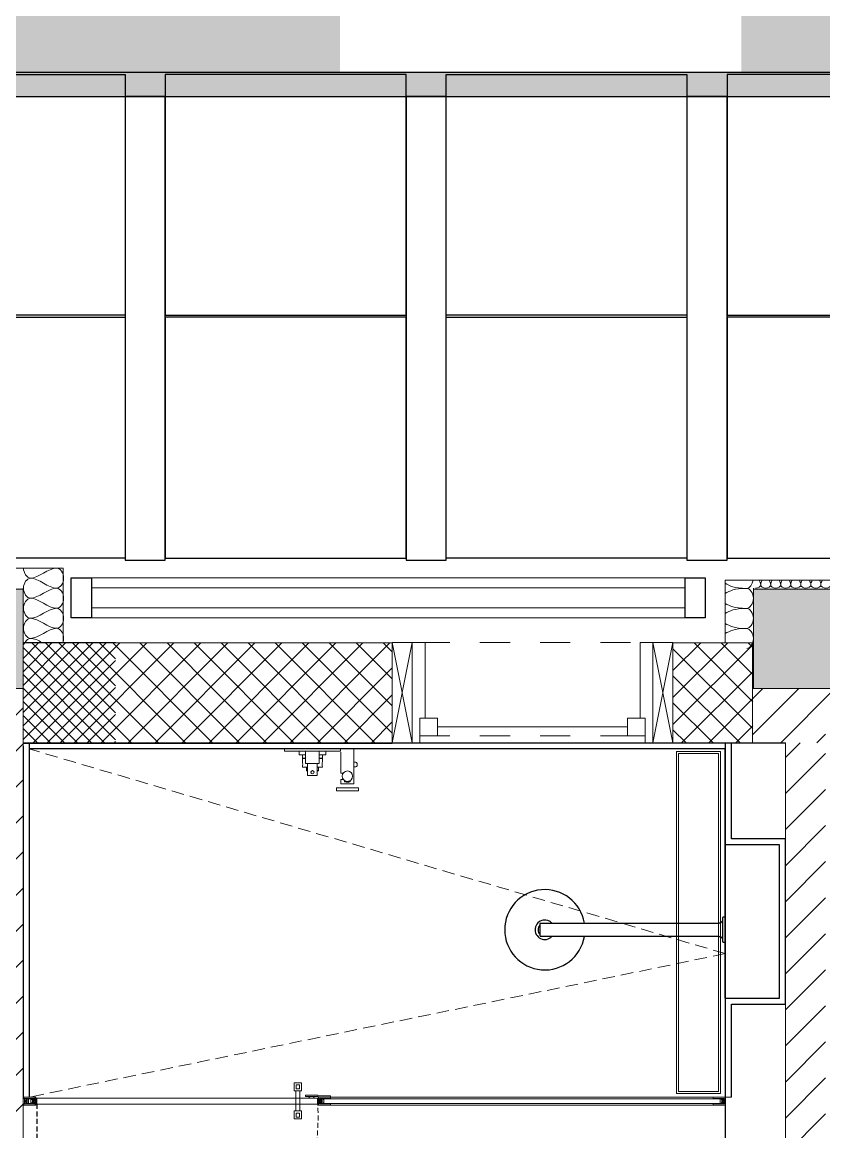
# Model space of a CAD drawing. Header units: millimetres. Extents: x -18512 to 101824, y -95768 to 52898.
# Drawn here: x 15986 to 17984, y -51746 to -48982 of the extents above; entities that cross this region are included whole.
import ezdxf

# ---------------------------------------------------------------- set-up
doc = ezdxf.new("R2010")
doc.units = ezdxf.units.MM
doc.header["$LTSCALE"] = 25
for name, pattern in [('Dash 3mm', [6, 3, -3]), ('DASHED', [0.75, 0.5, -0.25]), ('HIDDEN', [0.375, 0.25, -0.125])]:
    doc.linetypes.add(name, pattern=pattern)
doc.layers.get('0').update_dxf_attribs({"color": 254, "lineweight": 0})
for name, color, linetype, lineweight in [('027 Sanitry Ware', 1, 'Continuous', 0), ('1064-BP 01$0$Wall finish-plaster & paint', 240, 'Continuous', 5), ('A-DETL-INSL', 8, 'Continuous', 9), ('A-GLAZ', 6, 'Continuous', 9), ('A-GLAZ-CWMG', 51, 'Continuous', 9), ('A-GLAZ-FRAM', 6, 'Continuous', 18), ('A-GLAZ-GLAS', 6, 'Continuous', 18), ('A-TILES', 43, 'Continuous', 30), ('A200-1 Fine Outline', 8, 'Continuous', 9), ('A300-2 Openings', 4, 'Continuous', 15), ('Archi-frame', 253, 'Continuous', 9), ('I-WALL', 2, 'Continuous', 9), ('S-COLS', 6, 'Continuous', 9), ('X2$0$I-WALL', 2, 'Continuous', 18)]:
    doc.layers.add(name, color=color, linetype=linetype, lineweight=lineweight)
for name, color, linetype in [('1_Wall finish', 2, 'Continuous'), ('3_Sanitaryware', 2, 'Continuous'), ('4_Sanitaryware', 1, 'Continuous'), ('AR WALL HATCH', 8, 'Continuous'), ('Detail - interior', 9, 'Continuous')]:
    doc.layers.add(name, color=color, linetype=linetype)
pattern_1 = [(45, (15109.02, 35539.32), (-44.90128, 44.90128), [])]
pattern_2 = [(45, (15109.02, 35539.32), (-33.67596, 33.67596), []), (135, (15109.02, 35539.32), (-33.67596, -33.67596), [])]

# ---------------------------------------------------------------- blocks, each defined once
blk = doc.blocks.new('F  Fixed - 60 x 270-9060086-GROUND FLOOR PLAN')
at = {"layer": 'A-GLAZ', "linetype": 'Dash 3mm', "lineweight": 18}
for p, q in [((-281, 120), (281, 120)), ((-253.1, 120), (-281, 120)), ((-281, -112), (300, -112)), ((-247.8, -112), (-281, -112))]:
    blk.add_line(p, q, dxfattribs=at)
at = {"layer": 'A-GLAZ-FRAM'}
for p, q in [((-300, 139), (-281, 139)), ((-281, 139), (-281, 76)), ((281, 139), (281, 76)), ((298.9, 139), (281, 139)), ((-281, 120), (-237, 120)), ((-237, 120), (-237, 76)), ((237, 120), (237, 76)), ((281, 120), (237, 120)), ((-281, 76), (-237, 76)), ((-268, 76), (-268, -112)), ((237, 76), (281, 76)), ((268, 76), (268, -112)), ((-300, -112), (-268, -112)), ((300, -112), (268, -112))]:
    blk.add_line(p, q, dxfattribs=at)
at = {"layer": 'A-GLAZ-GLAS'}
blk.add_line((-237, 98), (237, 98), dxfattribs=at)
blk = doc.blocks.new('Rectangular Mullion - 50 x 100mm WOOD-8689806-GROUND FLOOR PLAN')
at = {"layer": 'A-GLAZ-CWMG'}
for p, q in [((1049.1, -23966.7), (2529.1, -23966.7)), ((1049.1, -24066.7), (2529.1, -24066.7))]:
    blk.add_line(p, q, dxfattribs=at)
blk = doc.blocks.new('Rectangular Mullion - 50 x 100mm WOOD-6611278-GROUND FLOOR PLAN')
at = {"layer": 'A-GLAZ-CWMG', "lineweight": 30}
for p, q in [((-50, 50), (0, 50)), ((-50, -50), (-50, 50)), ((0, 50), (0, -50)), ((0, -50), (-50, -50))]:
    blk.add_line(p, q, dxfattribs=at)
blk = doc.blocks.new('Rectangular Mullion - 50 x 100mm WOOD-6611281-GROUND FLOOR PLAN')
at = {"layer": 'A-GLAZ-CWMG', "lineweight": 30}
for p, q in [((0, 50), (-50, 50)), ((-50, 50), (-50, -50)), ((0, -50), (0, 50)), ((-50, -50), (0, -50))]:
    blk.add_line(p, q, dxfattribs=at)
blk = doc.blocks.new('Rectangular Mullion - 50 x 50 wood-8689807-GROUND FLOOR PLAN')
at = {"layer": 'A-GLAZ-CWMG'}
for p, q in [((1049.1, -23991.7), (2529.1, -23991.7)), ((2529.1, -24041.7), (1049.1, -24041.7))]:
    blk.add_line(p, q, dxfattribs=at)
blk = doc.blocks.new('FGTH')
at = {"layer": '027 Sanitry Ware', "linetype": 'Continuous'}
for p, q in [((30542.7, 8929.3), (30542.7, 8789.3)), ((30542.7, 8929.3), (30548.7, 8929.3)), ((30548.7, 8929.3), (30548.7, 8789.3)), ((30557.7, 8892.8), (30548.7, 8892.8)), ((30578.7, 8876.3), (30548.7, 8876.3)), ((30557.7, 8876.3), (30557.7, 8892.8)), ((30565.7, 8884.3), (30557.7, 8884.3)), ((30565.7, 8884.3), (30565.7, 8876.3)), ((30566.2, 8882.3), (30565.7, 8882.3)), ((30566.2, 8884.3), (30566.2, 8876.3)), ((30573.9, 8884.3), (30566.2, 8884.3)), ((30578.7, 8876.3), (30578.7, 8842.3)), ((30588.2, 8884.3), (30587.5, 8884.3)), ((30588.2, 8884.3), (30588.2, 8871.3)), ((30596.8, 8874.3), (30588.2, 8874.3)), ((30596.8, 8874.3), (30596.8, 8871.3)), ((30597.3, 8871.3), (30597.3, 8873.9)), ((30578.9, 8868.3), (30578.7, 8868.3)), ((30578.7, 8850.3), (30578.9, 8850.3)), ((30578.9, 8871.3), (30578.9, 8847.3)), ((30608.9, 8871.3), (30578.9, 8871.3)), ((30578.9, 8847.3), (30608.9, 8847.3)), ((30588.2, 8847.3), (30588.2, 8834.3)), ((30596.8, 8847.3), (30596.8, 8844.3)), ((30597.3, 8844.7), (30597.3, 8847.3)), ((30608.9, 8871.3), (30608.9, 8847.3)), ((30548.7, 8842.3), (30578.7, 8842.3)), ((30548.7, 8825.8), (30557.7, 8825.8)), ((30557.7, 8825.8), (30557.7, 8842.3)), ((30557.7, 8834.3), (30565.7, 8834.3)), ((30565.7, 8842.3), (30565.7, 8834.3)), ((30565.7, 8836.3), (30566.2, 8836.3)), ((30566.2, 8842.3), (30566.2, 8834.3)), ((30566.2, 8834.3), (30573.9, 8834.3)), ((30587.5, 8834.3), (30588.2, 8834.3)), ((30588.2, 8844.3), (30596.8, 8844.3)), ((30542.7, 8789.3), (30548.7, 8789.3))]:
    blk.add_line(p, q, dxfattribs=at)
for radius in [4.15, 4]:
    blk.add_circle((30600.9, 8859.3), radius, dxfattribs=at)
for centre, radius, start, end in [((30580.7, 8919.5), 35.8, 259.0897, 280.9103), ((30596.8, 8873.8), 0.5, 14.8036, 90), ((30541.9, 8859.3), 57.3, 12.0993, 14.8036), ((30541.9, 8859.3), 57.3, 345.1964, 347.9007), ((30580.7, 8799.1), 35.8, 79.0897, 100.9103), ((30596.8, 8844.8), 0.5, 270, 345.1964)]:
    blk.add_arc(centre, radius, start, end, dxfattribs=at)
blk = doc.blocks.new('dfghdj')
at = {"layer": '4_Sanitaryware', "color": 8, "ltscale": 8}
for p, q in [((30565.3, 8984), (30565.3, 8955)), ((30575.1, 8986), (30646.1, 8986)), ((30653.3, 8986), (31012.6, 8986)), ((31019.7, 8990.6), (31019.5, 8990.2)), ((31027.6, 9000.5), (31022.4, 9000.5)), ((31027.6, 8938.5), (31027.6, 9000.5)), ((30646.1, 8953), (30575.1, 8953)), ((31012.6, 8953), (30653.3, 8953)), ((31022.4, 8938.5), (31027.6, 8938.5))]:
    blk.add_line(p, q, dxfattribs=at)
blk.add_arc((30577.7, 8969.5), 100, 9.5183, 350.4817, dxfattribs=at)
at = {"layer": '4_Sanitaryware', "color": 8, "ltscale": 64}
for centre, radius, start, end in [((30577.7, 8969.5), 24.3, 99.0197, 317.0898), ((30567.3, 8984), 2.07, 90, 180), ((30577.7, 8969.5), 24.3, 42.9102, 99.0197), ((31022.4, 8998.4), 2.07, 90, 180), ((30577.7, 8969.5), 16.8, 156.9261, 203.0739), ((30577.7, 8969.5), 16.8, 137.6005, 156.9261), ((30577.7, 8969.5), 16.8, 203.0739, 222.3995), ((30567.3, 8955), 2.07, 180, 270), ((31022.4, 8940.6), 2.07, 180, 270)]:
    blk.add_arc(centre, radius, start, end, dxfattribs=at)
at = {"layer": '4_Sanitaryware', "color": 8, "ltscale": 8}
for points, knots in [([(30567.3, 8986), (30567.4, 8986), (30567.6, 8986), (30569.3, 8986), (30571.7, 8986), (30574, 8986), (30575.1, 8986)], [0, 0, 0, 0, 0.250005, 0.5, 0.749994, 1, 1, 1, 1]), ([(30646.1, 8986), (30647.3, 8986), (30649.5, 8986), (30652, 8986), (30653.3, 8986)], [0, 0, 0, 0, 0.5, 1, 1, 1, 1]), ([(31019.3, 8989.8), (31019.3, 8989.8), (31019.1, 8989.5), (31018.7, 8988.9), (31018, 8988.1), (31016.9, 8987.2), (31015.5, 8986.5), (31014, 8986.1), (31013.1, 8986), (31012.6, 8986)], [0, 0, 0, 0, 0.025844, 0.165514, 0.296488, 0.48198, 0.717822, 0.853036, 1, 1, 1, 1]), ([(31019.4, 8990.1), (31019.4, 8990), (31019.3, 8989.8), (31019.1, 8989.4), (31018.8, 8989.1), (31018.7, 8989)], [0, 0, 0, 0, 0.078009, 0.801867, 1, 1, 1, 1]), ([(31018.7, 8989), (31018.9, 8989.2), (31019.1, 8989.6), (31019.3, 8989.9), (31019.4, 8990)], [0, 0, 0, 0, 0.704996, 1, 1, 1, 1]), ([(31020.4, 8993.8), (31020.4, 8993.5), (31020.3, 8992.9), (31020.2, 8992.1), (31019.9, 8991.2), (31019.6, 8990.4), (31019.3, 8989.9), (31019.2, 8989.8)], [0, 0, 0, 0, 0.229496, 0.417283, 0.613695, 0.920575, 1, 1, 1, 1]), ([(31020.4, 8998.4), (31020.4, 8998.3), (31020.4, 8998.1), (31020.4, 8996.4), (31020.4, 8993.7), (31020.4, 8990.1), (31020.4, 8985.7), (31020.4, 8980.6), (31020.4, 8975.2), (31020.4, 8971.4), (31020.4, 8969.5)], [0, 0, 0, 0, 0.124999, 0.249998, 0.374997, 0.499996, 0.624995, 0.749994, 0.874993, 1, 1, 1, 1]), ([(31020.4, 8969.5), (31020.4, 8967.6), (31020.4, 8963.8), (31020.4, 8958.4), (31020.4, 8953.3), (31020.4, 8948.9), (31020.4, 8945.3), (31020.4, 8942.6), (31020.4, 8940.9), (31020.4, 8940.7), (31020.4, 8940.6)], [0, 0, 0, 0, 0.125007, 0.250006, 0.375005, 0.500004, 0.625003, 0.750002, 0.875001, 1, 1, 1, 1]), ([(30575.1, 8953), (30574, 8953), (30571.7, 8953), (30569.3, 8953), (30567.6, 8953), (30567.4, 8953), (30567.3, 8953)], [0, 0, 0, 0, 0.250006, 0.5, 0.749995, 1, 1, 1, 1]), ([(30653.3, 8953), (30652, 8953), (30649.5, 8953), (30647.3, 8953), (30646.1, 8953)], [0, 0, 0, 0, 0.5, 1, 1, 1, 1]), ([(31012.6, 8953), (31013.4, 8952.9), (31014.7, 8952.8), (31016.4, 8952.1), (31017.6, 8951.2), (31018.3, 8950.5), (31018.6, 8950.1), (31018.7, 8950)], [0, 0, 0, 0, 0.2736339, 0.5177723, 0.7300565, 0.9063202, 1, 1, 1, 1]), ([(31012.6, 8953), (31013, 8953), (31013.6, 8952.9), (31014.6, 8952.7), (31015.5, 8952.4), (31016.6, 8951.9), (31017.7, 8951.1), (31018.6, 8950.2), (31019.2, 8949.3), (31019.7, 8948.5), (31020, 8947.7), (31020.2, 8946.9), (31020.3, 8946.1), (31020.4, 8945.5), (31020.4, 8945.2)], [0, 0, 0, 0, 0.0625135, 0.1249831, 0.1853865, 0.2500453, 0.3749136, 0.4998563, 0.58115, 0.6641166, 0.7499517, 0.8299762, 0.9064919, 1, 1, 1, 1]), ([(31018.7, 8950.1), (31018.9, 8949.8), (31019.1, 8949.5), (31019.3, 8949.2), (31019.3, 8949.2)], [0, 0, 0, 0, 0.841658, 1, 1, 1, 1]), ([(31018.7, 8950), (31018.8, 8949.9), (31019.1, 8949.6), (31019.4, 8948.9), (31019.9, 8948), (31020.1, 8947.2), (31020.3, 8946.8)], [0, 0, 0, 0, 0.062938, 0.292704, 0.604963, 1, 1, 1, 1])]:
    blk.add_open_spline(points, degree=3, knots=knots, dxfattribs=at)

msp = doc.modelspace()

# ---------------------------------------------------------------- hatches: boundary and pattern name
at = {"layer": 'A-TILES', "ltscale": 25}
h = msp.add_hatch(dxfattribs=at)
h.set_pattern_fill('HTREECRS', color=9, scale=1500, style=0, pattern_type=2)
h.set_pattern_definition([(113.19859, (-190814, 56110.64), (-1500.00002, 2999.99999), [114.237, -11309.423]), (156.80141, (-190709, 56065.64), (-7499.99998, 3000.00007), [114.237, -11309.423]), (68.19859, (-190739, 55990.64), (1499.99996, 4500), [80.7775, -7996.97]), (128.65981, (-190679, 55915.64), (-1500, 1500.00001), [96.047, -9508.6395]), (30.96376, (-190754, 55870.64), (4499.99997, 3000.00004), [87.464, -8658.964]), (90, (-190754, 55765.6), (-1500, -6e-13), [105, -1395]), (351.8699, (-190859, 55780.64), (1500, 2e-05), [106.066, -10500.536]), (50.19443, (-190934, 55690.64), (5999.99999, 7500.00001), [117.154, -11598.221]), (308.65981, (-190994, 55765.64), (1500, -1500.00001), [96.047, -9508.6395]), (30.96376, (-191069, 55720.64), (4499.99997, 3000.00004), [87.464, -8658.964]), (279.46232, (-191084, 55810.64), (1499.99998, -7500), [91.2414, -9032.902]), (1e-14, (-191174, 55810.6), (-7e-13, 1500), [90, -1410]), (243.43495, (-191129, 55900.64), (1e-05, -1500), [100.623, -3253.479]), (341.56505, (-191219, 55930.64), (1500, 1e-07), [94.868, -4648.548]), (218.65981, (-191144, 55990.64), (-1500.00001, -1500), [96.047, -9508.6395]), (315, (-191204, 56050.6), (1500, 2e-13), [84.853, -2036.4675]), (198.43495, (-191114, 56080.64), (-3000, -1500), [94.868, -4648.548]), (260.53768, (-191099, 56170.64), (1e-05, -1500), [91.2414, -9032.902]), (167.47119, (-190964, 56140.64), (-7499.99999, 1500.00004), [138.293, -13691.0235]), (215.53768, (-190859, 56215.64), (-5999.99999, -4500.00003), [129.035, -12774.453]), (113.19859, (-190154, 56845.64), (-1500.00002, 2999.99999), [114.237, -11309.423]), (156.80141, (-190049, 56800.64), (-7499.99998, 3000.00007), [114.237, -11309.423]), (68.19859, (-190079, 56725.64), (1499.99996, 4500), [80.7775, -7996.97]), (128.65981, (-190019, 56650.64), (-1500, 1500.00001), [96.047, -9508.6395]), (30.96376, (-190094, 56605.64), (4499.99997, 3000.00004), [87.464, -8658.964]), (90, (-190094, 56500.6), (-1500, -6e-13), [105, -1395]), (351.8699, (-190199, 56515.64), (1500, 2e-05), [106.066, -10500.536]), (50.19443, (-190274, 56425.64), (5999.99999, 7500.00001), [117.154, -11598.221]), (308.65981, (-190334, 56500.64), (1500, -1500.00001), [96.047, -9508.6395]), (30.96376, (-190409, 56455.64), (4499.99997, 3000.00004), [87.464, -8658.964]), (279.46232, (-190424, 56545.64), (1499.99998, -7500), [91.2414, -9032.902]), (1e-14, (-190514, 56545.6), (-7e-13, 1500), [90, -1410]), (243.43495, (-190469, 56635.64), (1e-05, -1500), [100.623, -3253.479]), (341.56505, (-190559, 56665.64), (1500, 1e-07), [94.868, -4648.548]), (218.65981, (-190484, 56725.64), (-1500.00001, -1500), [96.047, -9508.6395]), (315, (-190544, 56785.6), (1500, 2e-13), [84.853, -2036.4675]), (198.43495, (-190454, 56815.64), (-3000, -1500), [94.868, -4648.548]), (260.53768, (-190439, 56905.64), (1e-05, -1500), [91.2414, -9032.902]), (167.47119, (-190304, 56875.64), (-7499.99999, 1500.00004), [138.293, -13691.0235]), (215.53768, (-190199, 56950.64), (-5999.99999, -4500.00003), [129.035, -12774.453]), (113.19859, (-190941.5, 56740.64), (-1500.00002, 2999.99999), [57.118, -11366.541]), (156.80141, (-190889, 56718.14), (-7499.99998, 3000.00007), [57.118, -11366.541]), (68.19859, (-190904, 56680.64), (1499.99996, 4500), [40.389, -8037.3585]), (128.65981, (-190874, 56643.14), (-1500, 1500.00001), [48.023, -9556.663]), (30.96376, (-190911.5, 56620.64), (4499.99997, 3000.00004), [43.732, -8702.696]), (90, (-190911.5, 56568.1), (-1500, -6e-13), [52.5, -1447.5]), (351.8699, (-190964, 56575.64), (1500, 2e-05), [53.033, -10553.569]), (50.19443, (-191001.5, 56530.64), (5999.99999, 7500.00001), [58.577, -11656.798]), (308.65981, (-191031.5, 56568.14), (1500, -1500.00001), [48.023, -9556.663]), (30.96376, (-191069, 56545.64), (4499.99997, 3000.00004), [43.732, -8702.696]), (279.46232, (-191076.5, 56590.64), (1499.99998, -7500), [45.621, -9078.523]), (1e-14, (-191121.5, 56590.6), (-7e-13, 1500), [45, -1455]), (243.43495, (-191099, 56635.64), (1e-05, -1500), [50.3115, -3303.79]), (341.56505, (-191144, 56650.64), (1500, 1e-07), [47.434, -4695.982]), (218.65981, (-191106.5, 56680.64), (-1500.00001, -1500), [48.023, -9556.663]), (315, (-191136.5, 56710.6), (1500, 2e-13), [42.426, -2078.894]), (198.43495, (-191091.5, 56725.64), (-3000, -1500), [47.434, -4695.982]), (260.53768, (-191084, 56770.64), (1e-05, -1500), [45.621, -9078.523]), (167.47119, (-191016.5, 56755.64), (-7499.99999, 1500.00004), [69.147, -13760.17]), (215.53768, (-190964, 56793.14), (-5999.99999, -4500.00003), [64.5174, -12838.9705]), (113.19859, (-190221.5, 56350.64), (-1500.00002, 2999.99999), [57.118, -11366.541]), (156.80141, (-190169, 56328.14), (-7499.99998, 3000.00007), [57.118, -11366.541]), (68.19859, (-190184, 56290.64), (1499.99996, 4500), [40.389, -8037.3585]), (128.65981, (-190154, 56253.14), (-1500, 1500.00001), [48.023, -9556.663]), (30.96376, (-190191.5, 56230.64), (4499.99997, 3000.00004), [43.732, -8702.696]), (90, (-190191.5, 56178.1), (-1500, -6e-13), [52.5, -1447.5]), (351.8699, (-190244, 56185.64), (1500, 2e-05), [53.033, -10553.569]), (50.19443, (-190281.5, 56140.64), (5999.99999, 7500.00001), [58.577, -11656.798]), (308.65981, (-190311.5, 56178.14), (1500, -1500.00001), [48.023, -9556.663]), (30.96376, (-190349, 56155.64), (4499.99997, 3000.00004), [43.732, -8702.696]), (279.46232, (-190356.5, 56200.64), (1499.99998, -7500), [45.621, -9078.523]), (1e-14, (-190401.5, 56200.6), (-7e-13, 1500), [45, -1455]), (243.43495, (-190379, 56245.64), (1e-05, -1500), [50.3115, -3303.79]), (341.56505, (-190424, 56260.64), (1500, 1e-07), [47.434, -4695.982]), (218.65981, (-190386.5, 56290.64), (-1500.00001, -1500), [48.023, -9556.663]), (315, (-190416.5, 56320.6), (1500, 2e-13), [42.426, -2078.894]), (198.43495, (-190371.5, 56335.64), (-3000, -1500), [47.434, -4695.982]), (260.53768, (-190364, 56380.64), (1e-05, -1500), [45.621, -9078.523]), (167.47119, (-190296.5, 56365.64), (-7499.99999, 1500.00004), [69.147, -13760.17]), (215.53768, (-190244, 56403.14), (-5999.99999, -4500.00003), [64.5174, -12838.9705]), (1e-14, (-190289, 56275.6), (-7e-13, 1500), [0, -1500]), (90, (-190281.5, 56268.1), (-1500, -6e-13), [15, -1485]), (1e-14, (-190296.5, 56268.1), (-7e-13, 1500), [15, -1485]), (270, (-190296.5, 56283.1), (1500, 4e-13), [15, -1485]), (180, (-190281.5, 56283.1), (5e-13, -1500), [15, -1485]), (9.46232, (-190371.5, 56268.14), (7500, 1499.99998), [45.621, -9078.523]), (303.69007, (-190326.5, 56343.14), (1500, -1500), [54.083, -5354.244]), (344.0546, (-190379, 56305.64), (6000, -1500.00002), [54.601, -10865.564]), (33.69007, (-190364, 56223.14), (1500, 1500), [54.083, -5354.244]), (59.03624, (-190326.5, 56193.14), (1500.00002, 3000), [43.732, -8702.696]), (90, (-190281.5, 56178.1), (-1500, -6e-13), [52.5, -1447.5]), (139.398705, (-190221.5, 56208.14), (-8999.99995, 7500.00005), [69.147, -13760.17]), (171.8699, (-190206.5, 56268.14), (-1500, -2e-05), [53.033, -10553.569]), (30.96376, (-190259, 56290.64), (4499.99997, 3000.00004), [43.732, -8702.696]), (71.56505, (-190281.5, 56298.14), (-1e-07, 1500), [71.151, -4672.265]), (71.56505, (-191001.5, 56688.14), (-1e-07, 1500), [71.151, -4672.265]), (30.96376, (-190979, 56680.64), (4499.99997, 3000.00004), [43.732, -8702.696]), (171.8699, (-190926.5, 56658.14), (-1500, -2e-05), [53.033, -10553.569]), (139.398705, (-190941.5, 56598.14), (-8999.99995, 7500.00005), [69.147, -13760.17]), (90, (-191001.5, 56568.1), (-1500, -6e-13), [52.5, -1447.5]), (59.03624, (-191046.5, 56583.14), (1500.00002, 3000), [43.732, -8702.696]), (33.69007, (-191084, 56613.14), (1500, 1500), [54.083, -5354.244]), (344.0546, (-191099, 56695.64), (6000, -1500.00002), [54.601, -10865.564]), (303.69007, (-191046.5, 56733.14), (1500, -1500), [54.083, -5354.244]), (9.46232, (-191091.5, 56658.14), (7500, 1499.99998), [45.621, -9078.523]), (180, (-191001.5, 56673.1), (5e-13, -1500), [15, -1485]), (270, (-191016.5, 56673.1), (1500, 4e-13), [15, -1485]), (1e-14, (-191016.5, 56658.1), (-7e-13, 1500), [15, -1485]), (90, (-191001.5, 56658.1), (-1500, -6e-13), [15, -1485]), (1e-14, (-191009, 56665.6), (-7e-13, 1500), [0, -1500]), (71.56505, (-190274, 56740.64), (-1e-07, 1500), [142.3025, -4601.114]), (30.96376, (-190229, 56725.64), (4499.99997, 3000.00004), [87.464, -8658.964]), (171.8699, (-190124, 56680.64), (-1500, -2e-05), [106.066, -10500.536]), (139.398705, (-190154, 56560.64), (-8999.99995, 7500.00005), [138.293, -13691.0235]), (90, (-190274, 56500.6), (-1500, -6e-13), [105, -1395]), (59.03624, (-190364, 56530.64), (1500.00002, 3000), [87.464, -8658.964]), (33.69007, (-190439, 56590.64), (1500, 1500), [108.1665, -5300.16]), (344.0546, (-190469, 56755.64), (6000, -1500.00002), [109.202, -10810.963]), (303.69007, (-190364, 56830.64), (1500, -1500), [108.1665, -5300.16]), (9.46232, (-190454, 56680.64), (7500, 1499.99998), [91.2414, -9032.902]), (180, (-190274, 56710.6), (5e-13, -1500), [30, -1470]), (270, (-190304, 56710.6), (1500, 4e-13), [30, -1470]), (1e-14, (-190304, 56680.6), (-7e-13, 1500), [30, -1470]), (90, (-190274, 56680.6), (-1500, -6e-13), [30, -1470]), (1e-14, (-190289, 56695.6), (-7e-13, 1500), [0, -1500]), (1e-14, (-190949, 55960.6), (-7e-13, 1500), [0, -1500]), (90, (-190934, 55945.6), (-1500, -6e-13), [30, -1470]), (1e-14, (-190964, 55945.6), (-7e-13, 1500), [30, -1470]), (270, (-190964, 55975.6), (1500, 4e-13), [30, -1470]), (180, (-190934, 55975.6), (5e-13, -1500), [30, -1470]), (9.46232, (-191114, 55945.64), (7500, 1499.99998), [91.2414, -9032.902]), (303.69007, (-191024, 56095.64), (1500, -1500), [108.1665, -5300.16]), (344.0546, (-191129, 56020.64), (6000, -1500.00002), [109.202, -10810.963]), (33.69007, (-191099, 55855.64), (1500, 1500), [108.1665, -5300.16]), (59.03624, (-191024, 55795.64), (1500.00002, 3000), [87.464, -8658.964]), (90, (-190934, 55765.6), (-1500, -6e-13), [105, -1395]), (139.398705, (-190814, 55825.64), (-8999.99995, 7500.00005), [138.293, -13691.0235]), (171.8699, (-190784, 55945.64), (-1500, -2e-05), [106.066, -10500.536]), (30.96376, (-190889, 55990.64), (4499.99997, 3000.00004), [87.464, -8658.964]), (71.56505, (-190934, 56005.64), (-1e-07, 1500), [142.3025, -4601.114])])
h.paths.add_polyline_path([(33132.9, -49650.4), (33127.9, -49650.4), (33132.9, -49650.4)])
edge = h.paths.add_edge_path()
edge.add_line((33127.9, -49650.4), (33127.9, -49649.9))
edge.add_arc((33129.2, -49650.1), 1.34, 169.2713, 190.7287)
h.paths.add_polyline_path([(9942.3, -49007.4), (9942.3, -49107.4), (16778.1, -49107.4), (16778.1, -48207.4), (17778.1, -48207.4), (17778.1, -49107.4), (28557.3, -49107.4), (28557.3, -47996.3), (5573.6, -46618), (5561.7, -48723.4), (6141.2, -48723.4), (6141.2, -48395.2), (7141.2, -48395.2), (7141.2, -49007.4)])
h = msp.add_hatch(color=9, dxfattribs=at)
h.paths.add_polyline_path([(28657.3, -49167.4), (28657.3, -49107.4), (33808.1, -49107.4), (33808.1, -53381.9), (36462.9, -53381.9), (36462.9, -53441.9), (33764.1, -53441.9), (33764.1, -49167.4)])
h.paths.add_polyline_path([(28657.3, -50372.4), (28597.3, -50372.4), (28597.3, -49167.4), (9942.3, -49167.4), (9942.3, -49107.4), (28657.3, -49107.4)])
at = {"layer": 'AR WALL HATCH', "lineweight": 5, "ltscale": 25}
h = msp.add_hatch(dxfattribs=at)
h.set_pattern_fill('ANSI37', color=256, scale=15, style=0)
h.set_pattern_definition(pattern_2)
h.paths.add_polyline_path([(16218.4, -50527.6), (16218.4, -50777.6), (15988.1, -50777.6), (15988.1, -50527.6)])
h = msp.add_hatch(dxfattribs=at)
h.set_pattern_fill('ANSI37', color=256, scale=15, style=0)
h.set_pattern_definition([(45, (15109.02, 17319.91), (-33.67596, 33.67596), []), (135, (15109.02, 17319.91), (-33.67596, -33.67596), [])])
h.paths.add_polyline_path([(16907.7, -50528.7), (16907.7, -50778.7), (15988.1, -50778.7), (15988.1, -50528.7)])
h = msp.add_hatch(dxfattribs=at)
h.set_pattern_fill('ANSI37', color=256, scale=15, style=0)
h.set_pattern_definition(pattern_2)
h.paths.add_polyline_path([(17808.1, -50528.1), (17607.7, -50528.1), (17607.7, -50777.6), (17806.1, -50777.6)])
h = msp.add_hatch(dxfattribs=at)
h.set_pattern_fill('ANSI31', color=256, scale=20, style=0)
h.set_pattern_definition(pattern_1)
h.paths.add_polyline_path([(15788.1, -52432.4), (15988.1, -52432.4), (15988.1, -50642.4), (15788.1, -50642.4)])
h.paths.add_polyline_path([(15988.1, -53392.4), (15788.1, -53392.4), (15788.1, -53674.4), (15988.1, -53674.4)])
h = msp.add_hatch(dxfattribs=at)
h.set_pattern_fill('ANSI31', color=256, scale=20, style=0)
h.set_pattern_definition(pattern_1)
h.paths.add_polyline_path([(17806.1, -50642.4), (17806.1, -50777.6), (17988.1, -50777.6), (17988.1, -50672.4), (18408.1, -50672.4), (18408.1, -50642.4)])
h = msp.add_hatch(dxfattribs=at)
h.set_pattern_fill('ANSI31', color=256, scale=20, style=0)
h.set_pattern_definition([(45, (14439.02, 35539.32), (-44.90128, 44.90128), [])])
h.paths.add_polyline_path([(17988.1, -53467.4), (17888.1, -53467.4), (17888.1, -50777.6), (17988.1, -50777.6)])
at = {"layer": 'S-COLS'}
for points in [[(15388.1, -50392.4), (15988.1, -50392.4), (15988.1, -50642.4), (15388.1, -50642.4), (15388.1, -50435.2)], [(17808.1, -50392.4), (18408.1, -50392.4), (18408.1, -50642.4), (17808.1, -50642.4), (17808.1, -50435.2)]]:
    msp.add_hatch(color=252, dxfattribs=at).paths.add_polyline_path(points, flags=0)

# ---------------------------------------------------------------- linework, layer by layer
at = {"layer": '027 Sanitry Ware', "linetype": 'Continuous'}
for p, q in [((16780.2, -50852.9, 0), (16780.2, -50800.6, 0)), ((16812.2, -50792.6, 0), (16812.2, -50879.6, 0)), ((16812.2, -50825.6, 0), (16817.6, -50825.6, 0)), ((16780.2, -50852.9, 0), (16785.7, -50852.9, 0)), ((16817.6, -50837.6, 0), (16812.2, -50837.6, 0)), ((16785.7, -50868.4, 0), (16780.2, -50868.4, 0)), ((16780.2, -50879.6, 0), (16780.2, -50868.4, 0)), ((16780.2, -50879.6, 0), (16812.2, -50879.6, 0)), ((16788.9, -50873.6, 0), (16788.9, -50871.4, 0)), ((16791.4, -50872.7, 0), (16791.4, -50874.6, 0)), ((16792.9, -50875.1, 0), (16792.9, -50873.2, 0)), ((16795.4, -50873.6, 0), (16795.4, -50875.4, 0)), ((16795.8, -50873.6, 0), (16795.8, -50873.7, 0)), ((16795.9, -50873.6, 0), (16795.8, -50873.6, 0)), ((16795.8, -50873.6, 0), (16795.8, -50873.7, 0)), ((16795.8, -50873.7, 0), (16795.8, -50873.6, 0)), ((16795.8, -50873.7, 0), (16795.8, -50873.7, 0)), ((16796.2, -50873.7, 0), (16795.8, -50873.7, 0)), ((16796.1, -50873.7, 0), (16796, -50873.7, 0)), ((16796.2, -50873.6, 0), (16796.2, -50873.7, 0)), ((16796.9, -50875.4, 0), (16796.9, -50873.6, 0)), ((16797.7, -50873.6, 0), (16797.3, -50873.6, 0)), ((16799.4, -50873.2, 0), (16799.4, -50875.1, 0)), ((16799.5, -50873.2, 0), (16799.4, -50873.3, 0)), ((16800.9, -50874.6, 0), (16800.9, -50872.7, 0)), ((16803.4, -50871.4, 0), (16803.4, -50873.6, 0)), ((16768.7, -50889.3, 0), (16823.7, -50889.3, 0)), ((16768.7, -50897.3, 0), (16768.7, -50889.3, 0)), ((16768.7, -50897.3, 0), (16823.7, -50897.3, 0)), ((16823.7, -50889.3, 0), (16823.7, -50897.3, 0))]:
    msp.add_line(p, q, dxfattribs=at)
at = {"layer": '027 Sanitry Ware'}
for p, q in [((16663.6, -51624.5, 0), (16681.6, -51624.5, 0)), ((16663.6, -51644.3, 0), (16663.6, -51624.5, 0)), ((16681.6, -51624.5, 0), (16681.6, -51644.3, 0))]:
    msp.add_line(p, q, dxfattribs=at)
at = {"layer": '027 Sanitry Ware', "lineweight": 0}
for p, q in [((16668.6, -51629.5, 0), (16676.5, -51629.5, 0)), ((16668.6, -51639.2, 0), (16668.6, -51629.5, 0)), ((16676.5, -51629.5, 0), (16676.5, -51639.2, 0)), ((16681.6, -51644.3, 0), (16663.6, -51644.3, 0)), ((16677.9, -51644.3, 0), (16667.7, -51644.3, 0)), ((16667.7, -51644.3, 0), (16667.7, -51694.1, 0)), ((16676.5, -51639.2, 0), (16668.6, -51639.2, 0)), ((16677.9, -51694.1, 0), (16677.9, -51644.3, 0)), ((16681.6, -51694.1, 0), (16663.6, -51694.1, 0)), ((16663.6, -51694.1, 0), (16663.6, -51714.5, 0)), ((16663.6, -51714.5, 0), (16681.6, -51714.5, 0)), ((16667.7, -51694.1, 0), (16677.9, -51694.1, 0)), ((16676.5, -51699.7, 0), (16668.6, -51699.7, 0)), ((16668.6, -51699.7, 0), (16668.6, -51709.8, 0)), ((16668.6, -51709.8, 0), (16676.5, -51709.8, 0)), ((16676.5, -51709.8, 0), (16676.5, -51699.7, 0)), ((16681.6, -51714.5, 0), (16681.6, -51694.1, 0))]:
    msp.add_line(p, q, dxfattribs=at)
at = {"layer": '027 Sanitry Ware', "linetype": 'Continuous'}
msp.add_circle((16796.2, -50860.6, 0), 13, dxfattribs=at)
for centre, radius, start, end in [((16797, -50855.9, 0), 19.5, 245.5679, 253.4324), ((16789.1, -50873.6, 0), 0.2, 180.0716, 241.6211), ((16796.2, -50860.6, 0), 15, 241.5547, 250.4598), ((16791.2, -50874.6, 0), 0.2, 250.4603, 360), ((16796.2, -50860.6, 0), 13, 248.6412, 255.5759), ((16793.1, -50875.1, 0), 0.2, 180.0285, 258.1364), ((16796.2, -50860.6, 0), 15, 258.1082, 266.3197), ((16795.2, -50875.4, 0), 0.2, 266.3197, 360), ((16797.1, -50875.4, 0), 0.2, 179.0022, 273.6804), ((16796.2, -50860.6, 0), 15, 273.6808, 281.893), ((16799.2, -50875.1, 0), 0.2, 281.9871, 359.946), ((16795.4, -50855.9, 0), 19.5, 286.5677, 294.4318), ((16801.1, -50874.6, 0), 0.195, 178.2807, 280.906), ((16796.2, -50860.6, 0), 15, 289.5399, 298.4437), ((16803.2, -50873.6, 0), 0.186, 307.9729, 1.4991)]:
    msp.add_arc(centre, radius, start, end, dxfattribs=at)
at = {"layer": '027 Sanitry Ware', "linetype": 'Continuous', "extrusion": (0, 0, -1)}
msp.add_ellipse((16817.6, -50831.6, 0), major_axis=(0, 6), ratio=0.5, start_param=0, end_param=3.141593, dxfattribs=at)
at = {"layer": '027 Sanitry Ware', "linetype": 'Continuous'}
for points, degree in [([(16792.9, -50873.2, 0), (16792.9, -50873.2, 0), (16792.8, -50873.2, 0), (16792.8, -50873.2, 0)], 3), ([(16796.9, -50873.6, 0), (16796.6, -50873.7, 0), (16796.2, -50873.7, 0)], 2), ([(16800.9, -50872.8, 0), (16800, -50873.1, 0), (16799.1, -50873.3, 0)], 2)]:
    msp.add_open_spline(points, degree=degree, dxfattribs=at)
for points, knots in [([(16794.2, -50875.3, 0), (16794.1, -50875.3, 0), (16794.1, -50875.3, 0), (16794, -50875.3, 0), (16793.9, -50875.2, 0), (16793.7, -50875.2, 0), (16793.6, -50875.2, 0), (16793.5, -50875.2, 0), (16793.3, -50875.2, 0), (16793.3, -50875.2, 0), (16793.2, -50875.1, 0), (16793.1, -50875.1, 0), (16793, -50875.1, 0), (16793, -50875.1, 0), (16792.9, -50875.1, 0), (16792.9, -50875.1, 0), (16792.9, -50875.1, 0), (16792.9, -50875.1, 0), (16792.9, -50875.1, 0)], [0, 0, 0, 0, 0.0263859, 0.0263859, 0.0263859, 0.0805443, 0.0805443, 0.0805443, 0.1351276, 0.1351276, 0.1351276, 0.1895916, 0.1895916, 0.1895916, 0.2432269, 0.2432269, 0.2432269, 0.253724, 0.253724, 0.253724, 0.253724]), ([(16795.4, -50875.4, 0), (16795.4, -50875.4, 0), (16795.4, -50875.4, 0), (16795.4, -50875.4, 0), (16795.4, -50875.4, 0), (16795.4, -50875.4, 0), (16795.3, -50875.4, 0), (16795.3, -50875.4, 0), (16795.2, -50875.4, 0), (16795.1, -50875.4, 0), (16795, -50875.4, 0), (16794.9, -50875.4, 0), (16794.8, -50875.3, 0), (16794.7, -50875.3, 0), (16794.5, -50875.3, 0), (16794.4, -50875.3, 0), (16794.3, -50875.3, 0), (16794.3, -50875.3, 0), (16794.2, -50875.3, 0)], [0.7539405, 0.7539405, 0.7539405, 0.7539405, 0.7594173, 0.7594173, 0.7594173, 0.8128391, 0.8128391, 0.8128391, 0.8662498, 0.8662498, 0.8662498, 0.9196423, 0.9196423, 0.9196423, 0.9730805, 0.9730805, 0.9730805, 1, 1, 1, 1]), ([(16798.1, -50875.3, 0), (16798.1, -50875.3, 0), (16798.1, -50875.3, 0), (16798, -50875.3, 0), (16797.9, -50875.3, 0), (16797.8, -50875.3, 0), (16797.6, -50875.3, 0), (16797.5, -50875.3, 0), (16797.4, -50875.4, 0), (16797.3, -50875.4, 0), (16797.2, -50875.4, 0), (16797.1, -50875.4, 0), (16797, -50875.4, 0), (16797, -50875.4, 0), (16796.9, -50875.4, 0), (16796.9, -50875.4, 0), (16796.9, -50875.4, 0), (16796.9, -50875.4, 0), (16796.9, -50875.4, 0)], [0, 0, 0, 0, 0.0120906, 0.0120906, 0.0120906, 0.0665081, 0.0665081, 0.0665081, 0.120446, 0.120446, 0.120446, 0.1740239, 0.1740239, 0.1740239, 0.2274634, 0.2274634, 0.2274634, 0.2460592, 0.2460592, 0.2460592, 0.2460592]), ([(16799.4, -50875.1, 0), (16799.4, -50875.1, 0), (16799.4, -50875.1, 0), (16799.4, -50875.1, 0), (16799.3, -50875.1, 0), (16799.2, -50875.1, 0), (16799.2, -50875.1, 0), (16799.1, -50875.2, 0), (16799, -50875.2, 0), (16798.9, -50875.2, 0), (16798.7, -50875.2, 0), (16798.6, -50875.2, 0), (16798.5, -50875.2, 0), (16798.4, -50875.3, 0), (16798.3, -50875.3, 0), (16798.1, -50875.3, 0)], [0.7463446, 0.7463446, 0.7463446, 0.7463446, 0.7981014, 0.7981014, 0.7981014, 0.8505191, 0.8505191, 0.8505191, 0.9036629, 0.9036629, 0.9036629, 0.9577692, 0.9577692, 0.9577692, 1, 1, 1, 1])]:
    msp.add_open_spline(points, degree=3, knots=knots, dxfattribs=at)
at = {"layer": '1064-BP 01$0$Wall finish-plaster & paint'}
msp.add_line((17888.1, -53467.4, 0), (17888.1, -50777.6), dxfattribs=at)
at = {"layer": '1_Wall finish'}
for p, q in [((15988.1, -50777.6, 0), (17888.1, -50777.6)), ((16003.1, -50777.6, 0), (16003.1, -51660.1, 0)), ((15988.1, -50785.6, 0), (15988.1, -51660.1, 0))]:
    msp.add_line(p, q, dxfattribs=at)
at = {"layer": '1_Wall finish', "color": 2}
for p, q in [((17738.1, -50792.6, 0), (16003.1, -50792.6, 0)), ((17753.1, -51660.1, 0), (17753.1, -51428.8, 0))]:
    msp.add_line(p, q, dxfattribs=at)
at = {"layer": '1_Wall finish', "color": 1}
msp.add_line((17738.1, -51413.8, 0), (17738.1, -51031.8, 0), dxfattribs=at)
at = {"layer": '1_Wall finish', "color": 2, "lineweight": 0}
msp.add_line((17722.6, -51660.1, 0), (17753.1, -51660.1, 0), dxfattribs=at)
at = {"layer": '1_Wall finish', "color": 2, "elevation": 0}
msp.add_lwpolyline([(17738.1, -50777.6), (17738.1, -52738.4)], dxfattribs=at)
at = {"layer": '1_Wall finish', "color": 2}
for points in [[(17753.1, -51016.8), (17753.1, -50777.6)], [(17738.1, -51031.8), (17738.1, -50792.6)]]:
    msp.add_lwpolyline(points, dxfattribs=at)
at = {"layer": '1_Wall finish', "elevation": 0}
for points in [[(17753.1, -51428.8), (17888.1, -51428.8), (17888.1, -51016.8), (17753.1, -51016.8)], [(17738.1, -51413.8), (17873.1, -51413.8), (17873.1, -51031.8), (17738.1, -51031.8)], [(17738.1, -51670.1), (17738.1, -52752.3), (17888.1, -52752.3), (17888.1, -53192.3), (17738.1, -53192.3), (17738.1, -53467.4)]]:
    msp.add_lwpolyline(points, dxfattribs=at)
at = {"layer": '3_Sanitaryware', "color": 1, "lineweight": 0, "elevation": 0}
for points in [[(17726.5, -50799.3), (17726.5, -51651.3), (17616.5, -51651.3), (17616.5, -50799.3)], [(17721.5, -50804.3), (17721.5, -51646.3), (17621.5, -51646.3), (17621.5, -50804.3)]]:
    msp.add_lwpolyline(points, close=True, dxfattribs=at)
at = {"layer": '4_Sanitaryware', "color": 1, "linetype": 'HIDDEN', "lineweight": 0, "ltscale": 5, "elevation": 0}
for points in [[(17738.1, -51302.6), (16003.1, -50792.6)], [(17738.1, -51302.6), (16003.1, -51660.1)]]:
    msp.add_lwpolyline(points, dxfattribs=at)
at = {"layer": 'A-DETL-INSL', "color": 1}
for p, q in [((16088.1, -50342.4), (15388.1, -50342.4)), ((16088.1, -50527.6), (16088.1, -50342.4))]:
    msp.add_line(p, q, dxfattribs=at)
msp.add_lwpolyline([(18408.1, -50372.4), (17738.1, -50372.4), (17738.1, -50528.1)], dxfattribs=at)
at = {"layer": 'A-DETL-INSL'}
for points in [[(15989, -50342.2), (15989, -50353.9), (15997.8, -50367.2), (16005.7, -50367.2)], [(16005.7, -50367.2), (16028.6, -50367.2), (16049.4, -50342.2), (16072.3, -50342.2)], [(16072.3, -50342.2), (16080.2, -50342.2), (16097.8, -50367.2), (16080.2, -50392.2), (16072.3, -50392.2)], [(16005.7, -50367.2), (15997.8, -50367.2), (15980.2, -50392.2), (15997.8, -50417.2), (16005.7, -50417.2)], [(16072.3, -50392.2), (16049.4, -50392.2), (16028.6, -50367.2), (16005.7, -50367.2)], [(17791.4, -50392.6), (17760, -50392.6), (17749, -50386.4), (17738.1, -50380.1)], [(17807.7, -50372.4), (17805.9, -50383.1), (17798.3, -50392.6), (17791.4, -50392.6)], [(17813.7, -50392.4), (17819.6, -50392.4), (17826.2, -50387.9), (17826.2, -50384)], [(17826.2, -50384), (17826.2, -50380), (17824.7, -50376.2), (17822.7, -50372.4)], [(17829.7, -50372.4), (17827.7, -50376.2), (17826.2, -50380), (17826.2, -50384)], [(17826.2, -50384), (17826.2, -50387.9), (17838.7, -50396.8), (17851.2, -50387.9), (17851.2, -50384)], [(17851.2, -50384), (17851.2, -50380), (17849.7, -50376.2), (17847.7, -50372.4)], [(17854.7, -50372.4), (17852.7, -50376.2), (17851.2, -50380), (17851.2, -50384)], [(17851.2, -50384), (17851.2, -50387.9), (17863.7, -50396.8), (17876.2, -50387.9), (17876.2, -50384)], [(17876.2, -50384), (17876.2, -50380), (17874.7, -50376.2), (17872.7, -50372.4)], [(17879.7, -50372.4), (17877.7, -50376.2), (17876.2, -50380), (17876.2, -50384)], [(17876.2, -50384), (17876.2, -50387.9), (17888.7, -50396.8), (17901.2, -50387.9), (17901.2, -50384)], [(17901.2, -50384), (17901.2, -50380), (17899.7, -50376.2), (17897.7, -50372.4)], [(17904.7, -50372.4), (17902.7, -50376.2), (17901.2, -50380), (17901.2, -50384)], [(17901.2, -50384), (17901.2, -50387.9), (17913.7, -50396.8), (17926.2, -50387.9), (17926.2, -50384)], [(17926.2, -50384), (17926.2, -50380), (17924.7, -50376.2), (17922.7, -50372.4)], [(17929.7, -50372.4), (17927.7, -50376.2), (17926.2, -50380), (17926.2, -50384)], [(17926.2, -50384), (17926.2, -50387.9), (17938.7, -50396.8), (17951.2, -50387.9), (17951.2, -50384)], [(17951.2, -50384), (17951.2, -50380), (17949.7, -50376.2), (17947.7, -50372.4)], [(17954.7, -50372.4), (17952.7, -50376.2), (17951.2, -50380), (17951.2, -50384)], [(17951.2, -50384), (17951.2, -50387.9), (17963.7, -50396.8), (17976.2, -50387.9), (17976.2, -50384)], [(17976.2, -50384), (17976.2, -50380), (17974.7, -50376.2), (17972.7, -50372.4)], [(17979.7, -50372.4), (17977.7, -50376.2), (17976.2, -50380), (17976.2, -50384)], [(17976.2, -50384), (17976.2, -50387.9), (17988.7, -50396.8), (18001.2, -50387.9), (18001.2, -50384)], [(16005.7, -50417.2), (15997.8, -50417.2), (15980.2, -50442.2), (15997.8, -50467.2), (16005.7, -50467.2)], [(16005.7, -50417.2), (16028.6, -50417.2), (16049.4, -50392.2), (16072.3, -50392.2)], [(16072.3, -50442.2), (16049.4, -50442.2), (16028.6, -50417.2), (16005.7, -50417.2)], [(16072.3, -50392.2), (16080.2, -50392.2), (16097.8, -50417.2), (16080.2, -50442.2), (16072.3, -50442.2)], [(17738.1, -50405.1), (17749, -50398.9), (17760, -50392.6), (17791.4, -50392.6)], [(17791.4, -50392.6), (17799.3, -50392.6), (17816.9, -50417.6), (17799.3, -50442.6), (17791.4, -50442.6)], [(16005.7, -50467.2), (16028.6, -50467.2), (16049.4, -50442.2), (16072.3, -50442.2)], [(16072.3, -50442.2), (16080.2, -50442.2), (16097.8, -50467.2), (16080.2, -50492.2), (16072.3, -50492.2)], [(17791.4, -50442.6), (17760, -50442.6), (17749, -50436.4), (17738.1, -50430.1)], [(17738.1, -50455.1), (17749, -50448.9), (17760, -50442.6), (17791.4, -50442.6)], [(17791.4, -50442.6), (17799.3, -50442.6), (17816.9, -50467.6), (17799.3, -50492.6), (17791.4, -50492.6)], [(16005.7, -50467.2), (15997.8, -50467.2), (15980.2, -50492.2), (15997.8, -50517.2), (16005.7, -50517.2)], [(16072.3, -50492.2), (16049.4, -50492.2), (16028.6, -50467.2), (16005.7, -50467.2)], [(16005.7, -50517.2), (16028.6, -50517.2), (16049.4, -50492.2), (16072.3, -50492.2)], [(17791.4, -50492.6), (17760, -50492.6), (17749, -50486.4), (17738.1, -50480.1)], [(17738.1, -50505.1), (17749, -50498.9), (17760, -50492.6), (17791.4, -50492.6)], [(17791.4, -50492.6), (17799.3, -50492.6), (17816.9, -50517.6), (17799.3, -50542.6), (17791.4, -50542.6)], [(16005.7, -50517.2), (16001, -50517.2), (15996.1, -50521.5), (15992.8, -50527.6)], [(16035.4, -50527.6), (16025.7, -50522.1), (16015.9, -50517.2), (16005.7, -50517.2)]]:
    msp.add_open_spline(points, degree=3, dxfattribs=at)
msp.add_open_spline([(16072.3, -50492.2), (16080.2, -50492.2), (16091.5, -50508.2), (16088.3, -50524.3), (16087.1, -50527.6)], degree=3, knots=[0, 0, 0, 0, 1.414214, 1.81972, 1.81972, 1.81972, 1.81972], dxfattribs=at)
at = {"layer": 'A-TILES', "color": 9, "ltscale": 25}
for points in [[(28657.3, -50372.4), (28657.3, -49107.4), (9942.3, -49107.4), (9942.3, -49167.4)], [(9942.3, -49167.4), (28597.3, -49167.4), (28597.3, -50372.4)]]:
    msp.add_lwpolyline(points, dxfattribs=at)
for points in [[(15642.3, -49112.4), (16242.3, -49112.4), (16242.3, -49712.4), (15642.3, -49712.4)], [(16942.3, -49112.4), (16342.3, -49112.4), (16342.3, -49712.4), (16942.3, -49712.4)], [(17042.3, -49112.4), (17642.3, -49112.4), (17642.3, -49712.4), (17042.3, -49712.4)], [(18342.3, -49112.4), (17742.3, -49112.4), (17742.3, -49712.4), (18342.3, -49712.4)], [(16242.3, -49167.4), (16242.3, -50322.4), (16342.3, -50322.4), (16342.3, -49167.4)], [(16942.3, -49167.4), (16942.3, -50322.4), (17042.3, -50322.4), (17042.3, -49167.4)], [(17642.3, -49167.4), (17642.3, -50322.4), (17742.3, -50322.4), (17742.3, -49167.4)], [(15642.3, -49717.4), (16242.3, -49717.4), (16242.3, -50317.4), (15642.3, -50317.4)], [(16942.3, -49717.4), (16342.3, -49717.4), (16342.3, -50317.4), (16942.3, -50317.4)], [(17042.3, -49717.4), (17642.3, -49717.4), (17642.3, -50317.4), (17042.3, -50317.4)], [(18342.3, -49717.4), (17742.3, -49717.4), (17742.3, -50317.4), (18342.3, -50317.4)]]:
    msp.add_lwpolyline(points, close=True, dxfattribs=at)
at = {"layer": 'A200-1 Fine Outline', "lineweight": 0}
for p, q in [((16018.1, -51660.1, 0), (15990.1, -51660.1, 0)), ((17708.1, -51660.1, 0), (16754.1, -51660.1, 0)), ((16018.1, -51680.1, 0), (15990.1, -51680.1, 0)), ((17708.1, -51680.1, 0), (16754.1, -51680.1, 0))]:
    msp.add_line(p, q, dxfattribs=at)
at = {"layer": 'A300-2 Openings', "color": 2, "lineweight": 0}
for p, q in [((15988.1, -51660.1, 0), (16018.1, -51660.1, 0)), ((15988.1, -51679.1, 0), (15988.1, -51661.1, 0)), ((16019.1, -51660.1, 0), (15990.1, -51660.1, 0)), ((15990.1, -51660.1, 0), (15990.1, -51663.1, 0)), ((16018.1, -51660.1, 0), (16018.1, -51663.1, 0)), ((16020.1, -51679.1, 0), (16020.1, -51661.1, 0)), ((16023.1, -51662.6, 0), (16052.1, -51662.6, 0)), ((16052.1, -51662.6, 0), (16692.1, -51662.6, 0)), ((16692.1, -51655.1, 0), (16722.1, -51655.1, 0)), ((16692.1, -51658.1, 0), (16692.1, -51655.1, 0)), ((16692.1, -51658.1, 0), (16722.1, -51658.1, 0)), ((16721.1, -51662.6, 0), (16692.1, -51662.6, 0)), ((16724.1, -51657.1, 0), (16722.1, -51655.1, 0)), ((16724.1, -51660.1, 0), (16722.1, -51658.1, 0)), ((16724.1, -51657.1, 0), (16754.1, -51657.1, 0)), ((16724.1, -51660.1, 0), (16754.1, -51660.1, 0)), ((16724.1, -51679.1, 0), (16724.1, -51661.1, 0)), ((16754.1, -51660.1, 0), (16754.1, -51657.1, 0)), ((16754.1, -51660.1, 0), (16754.1, -51663.1, 0)), ((17737.1, -51660.1, 0), (17708.1, -51660.1, 0)), ((17708.1, -51660.1, 0), (17708.1, -51663.1, 0)), ((17738.1, -51679.1, 0), (17738.1, -51661.1, 0)), ((15989.1, -51680.1, 0), (16018.1, -51680.1, 0)), ((15990.1, -51663.1, 0), (16016.1, -51663.1, 0)), ((16012.1, -51677.1, 0), (15990.1, -51677.1, 0)), ((15990.1, -51680.1, 0), (15990.1, -51677.1, 0)), ((16019.1, -51680.1, 0), (15990.1, -51680.1, 0)), ((15991.1, -51664.1, 0), (15991.1, -51676.1, 0)), ((16018.1, -51663.1, 0), (15992.1, -51663.1, 0)), ((15992.1, -51677.1, 0), (15996.1, -51677.1, 0)), ((15996.1, -51663.1, 0), (15996.1, -51677.1, 0)), ((15996.1, -51677.1, 0), (16018.1, -51677.1, 0)), ((16007.1, -51664.1, 0), (16001.1, -51664.1, 0)), ((16001.1, -51664.1, 0), (16001.1, -51676.1, 0)), ((16007.1, -51676.1, 0), (16001.1, -51676.1, 0)), ((16007.1, -51664.1, 0), (16007.1, -51676.1, 0)), ((16012.1, -51663.1, 0), (16012.1, -51677.1, 0)), ((16016.1, -51677.1, 0), (16012.1, -51677.1, 0)), ((16017.1, -51664.1, 0), (16017.1, -51676.1, 0)), ((16018.1, -51680.1, 0), (16018.1, -51677.1, 0)), ((16022.1, -51676.6, 0), (16022.1, -51663.6, 0)), ((16023.1, -51677.6, 0), (16052.1, -51677.6, 0)), ((16052.1, -51677.6, 0), (16692.1, -51677.6, 0)), ((16721.1, -51677.6, 0), (16692.1, -51677.6, 0)), ((16722.1, -51676.6, 0), (16722.1, -51663.6, 0)), ((16725.1, -51680.1, 0), (16754.1, -51680.1, 0)), ((16727.1, -51664.1, 0), (16727.1, -51676.1, 0)), ((16754.1, -51663.1, 0), (16728.1, -51663.1, 0)), ((16728.1, -51677.1, 0), (16732.1, -51677.1, 0)), ((16732.1, -51663.1, 0), (16732.1, -51677.1, 0)), ((16732.1, -51677.1, 0), (16754.1, -51677.1, 0)), ((16737.1, -51664.1, 0), (17725.1, -51664.1, 0)), ((16737.1, -51664.1, 0), (16737.1, -51676.1, 0)), ((16737.1, -51676.1, 0), (17725.1, -51676.1, 0)), ((16754.1, -51680.1, 0), (16754.1, -51677.1, 0)), ((17708.1, -51663.1, 0), (17734.1, -51663.1, 0)), ((17730.1, -51677.1, 0), (17708.1, -51677.1, 0)), ((17708.1, -51680.1, 0), (17708.1, -51677.1, 0)), ((17737.1, -51680.1, 0), (17708.1, -51680.1, 0)), ((17725.1, -51664.1, 0), (17725.1, -51676.1, 0)), ((17730.1, -51663.1, 0), (17730.1, -51677.1, 0)), ((17734.1, -51677.1, 0), (17730.1, -51677.1, 0)), ((17735.1, -51664.1, 0), (17735.1, -51676.1, 0))]:
    msp.add_line(p, q, dxfattribs=at)
at = {"layer": 'A300-2 Openings', "color": 1, "lineweight": 0}
for p, q in [((15991.3, -51676.8, 0), (15996.1, -51663.1, 0)), ((15996.1, -51677.1, 0), (15991.3, -51663.4, 0)), ((16016.8, -51676.8, 0), (16012.1, -51663.1, 0)), ((16012.1, -51677.1, 0), (16016.8, -51663.4, 0)), ((16727.4, -51676.8, 0), (16732.1, -51663.1, 0)), ((16732.1, -51677.1, 0), (16727.4, -51663.4, 0)), ((17734.8, -51676.8, 0), (17730.1, -51663.1, 0)), ((17730.1, -51677.1, 0), (17734.8, -51663.4, 0))]:
    msp.add_line(p, q, dxfattribs=at)
at = {"layer": 'A300-2 Openings', "color": 2, "lineweight": 0}
for centre, start, end in [((15989.1, -51661.1, 0), 90, 179.9999), ((16019.1, -51661.1, 0), 0.0001, 90), ((16023.1, -51663.6, 0), 90, 179.9999), ((16721.1, -51663.6, 0), 0.0001, 90), ((16725.1, -51661.1, 0), 90, 179.9999), ((17737.1, -51661.1, 0), 0.0001, 90), ((15989.1, -51679.1, 0), 179.9999, 270), ((15992.1, -51664.1, 0), 90, 180), ((15992.1, -51676.1, 0), 180, 270), ((16016.1, -51664.1, 0), 0, 90), ((16016.1, -51676.1, 0), 270, 0), ((16019.1, -51679.1, 0), 270, 0.0001), ((16023.1, -51676.6, 0), 179.9999, 270), ((16721.1, -51676.6, 0), 270, 0.0001), ((16725.1, -51679.1, 0), 179.9999, 270), ((16728.1, -51664.1, 0), 90, 180), ((16728.1, -51676.1, 0), 180, 270), ((17734.1, -51664.1, 0), 0, 90), ((17734.1, -51676.1, 0), 270, 0), ((17737.1, -51679.1, 0), 270, 0.0001)]:
    msp.add_arc(centre, 1, start, end, dxfattribs=at)
at = {"layer": 'A300-2 Openings', "color": 1, "lineweight": 0, "extrusion": (0, 0, -1)}
for centre, major_axis in [((16707.1, -51660.2, 0), (6.67, 0)), ((15999, -51670, 0), (0, 6.67)), ((16735.1, -51670, 0), (0, 6.67))]:
    msp.add_ellipse(centre, major_axis=major_axis, ratio=0.306216, dxfattribs=at)
at = {"layer": 'A300-2 Openings', "color": 1, "lineweight": 0}
for centre, start_param, end_param in [((16009.2, -51670, 0), 1.570796326794809, 7.853981633974392), ((17727.1, -51670, 0), 1.570796326794263, 7.853981633973848)]:
    msp.add_ellipse(centre, major_axis=(0, -6.67), ratio=0.306216, start_param=start_param, end_param=end_param, dxfattribs=at)
at = {"layer": 'Archi-frame', "color": 252}
for points in [[(16957.7, -50527.6), (16907.7, -50527.6), (16907.7, -50777.6), (16957.7, -50777.6)], [(17557.7, -50527.6), (17607.7, -50527.6), (17607.7, -50777.6), (17557.7, -50777.6)]]:
    msp.add_lwpolyline(points, close=True, dxfattribs=at)
for points in [[(16957.7, -50777.6), (16907.7, -50527.6)], [(16907.7, -50777.6), (16957.7, -50527.6)], [(17557.7, -50777.6), (17607.7, -50527.6)], [(17557.7, -50527.6), (17607.7, -50777.6)]]:
    msp.add_lwpolyline(points, dxfattribs=at)
at = {"layer": 'Detail - interior', "color": 8, "linetype": 'DASHED'}
msp.add_line((16022.1, -51676.7, 0), (16022.1, -52370.1, 0), dxfattribs=at)
at = {"layer": 'Detail - interior', "color": 8, "linetype": 'DASHED', "lineweight": 0}
msp.add_arc((16058.5, -51706.5, 0), 664.6, 266.8595, 3.1407, dxfattribs=at)
at = {"layer": 'I-WALL'}
for p, q in [((15988.1, -52512.4), (15988.1, -50527.6)), ((15988.1, -50527.6), (16218.4, -50527.6)), ((15988.1, -50528.7), (16907.7, -50528.7)), ((17806.1, -50642.4), (17858.1, -50642.4)), ((15988.1, -50777.6), (16218.4, -50777.6)), ((15988.1, -51678.8, 0), (15988.1, -50777.6, 0)), ((15988.1, -50777.6, 0), (17888.1, -50777.6, 0)), ((17888.1, -50777.6), (17888.1, -53467.4)), ((15988.1, -50778.7), (16907.7, -50778.7))]:
    msp.add_line(p, q, dxfattribs=at)
msp.add_lwpolyline([(17806.1, -50528.1), (17607.7, -50528.1), (17607.7, -50777.6), (17888.1, -50777.6)], dxfattribs=at)
msp.add_lwpolyline([(17806.1, -50528.1), (17607.7, -50528.1), (17607.7, -50777.6), (17806.1, -50777.6)], close=True, dxfattribs=at)
at = {"layer": 'S-COLS', "color": 8}
for p, q in [((15388.1, -50394.3), (15988.1, -50394.3)), ((15988.1, -50392.4), (15988.1, -50642.4)), ((17808.1, -50642.4), (17808.1, -50392.4)), ((17808.1, -50394.3), (18408.1, -50394.3)), ((15988.1, -50642.4), (15388.1, -50642.4)), ((18408.1, -50642.4), (17808.1, -50642.4))]:
    msp.add_line(p, q, dxfattribs=at)
at = {"layer": 'X2$0$I-WALL'}
for p, q in [((15988.1, -50777.6, 0), (15988.1, -51679.4, 0)), ((17888.1, -50777.6), (15988.1, -50777.6, 0)), ((17888.1, -53467.4), (17888.1, -50777.6))]:
    msp.add_line(p, q, dxfattribs=at)

# ---------------------------------------------------------------- block references
at = {"color": 6, "xscale": -1, "rotation": 90}
msp.add_blockref('FGTH', (25568.5, -20249.9, 0), dxfattribs=at)
at = {"color": 6}
msp.add_blockref('dfghdj', (-13289.5, -60212.6, 0), dxfattribs=at)
at = {"layer": 'A-GLAZ', "xscale": -1, "rotation": 180}
msp.add_blockref('F  Fixed - 60 x 270-9060086-GROUND FLOOR PLAN', (17257.7, -50639.6), dxfattribs=at)
at = {"layer": 'A-GLAZ-CWMG', "extrusion": (0, 0, -1), "xscale": -1, "rotation": 180}
msp.add_blockref('Rectangular Mullion - 50 x 100mm WOOD-6611278-GROUND FLOOR PLAN', (-16108.1, -50416.1), dxfattribs=at)
at = {"layer": 'A-GLAZ-CWMG', "xscale": -1, "rotation": 180}
for name, p in [('Rectangular Mullion - 50 x 100mm WOOD-8689806-GROUND FLOOR PLAN', (15109, -74432.7)), ('Rectangular Mullion - 50 x 50 wood-8689807-GROUND FLOOR PLAN', (15109, -74432.7)), ('Rectangular Mullion - 50 x 100mm WOOD-6611281-GROUND FLOOR PLAN', (17688.1, -50416.1))]:
    msp.add_blockref(name, p, dxfattribs=at)

doc.saveas('drawing.dxf')
